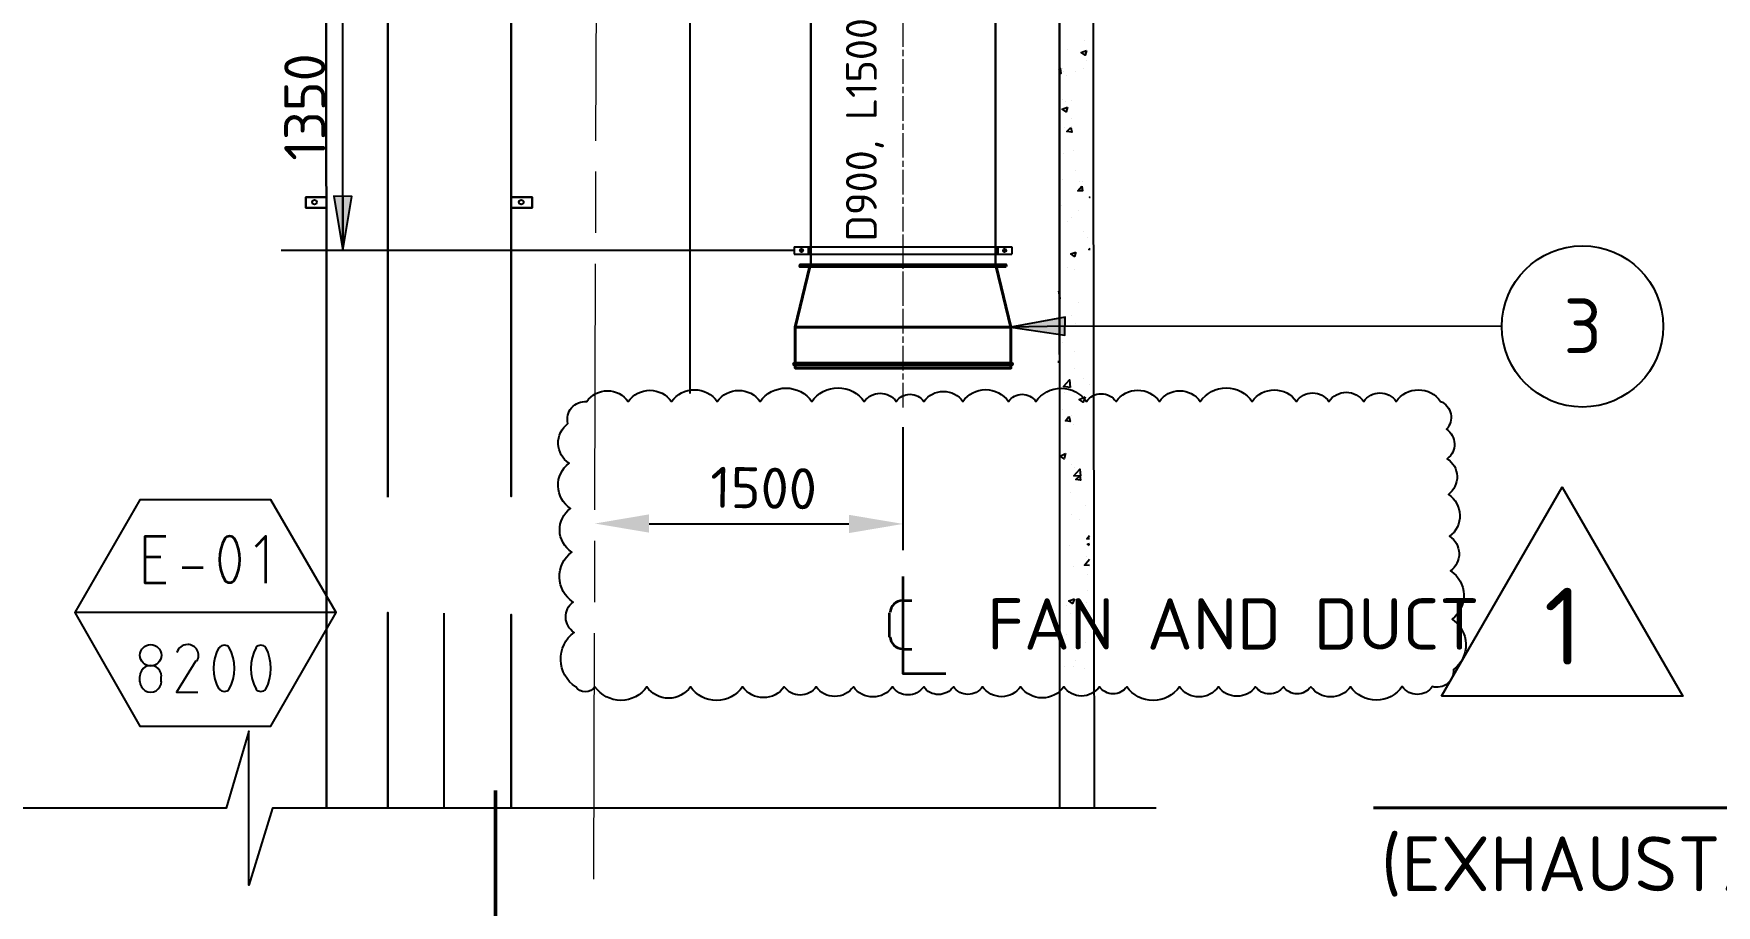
# Model space of a CAD drawing. Header units: inches. Extents: x 0 to 63075, y 0 to 44550.
# Drawn here: x 8449 to 16648, y 19171 to 23420 of the extents above; entities that cross this region are included whole.
import ezdxf

# ---------------------------------------------------------------- set-up
doc = ezdxf.new("R2010")
doc.units = ezdxf.units.IN
doc.header["$MEASUREMENT"] = 0
doc.linetypes.add('ACAD_ISO08W100', pattern=[36, 24, -3, 6, -3])
for name, color, linetype in [('PDF2_Geometry', 7, 'Continuous'), ('PDF5_DIM', 7, 'Continuous'), ('PDF_AXES', 7, 'Continuous'), ('PDF_Symbol (Howden)', 7, 'Continuous'), ('PDF_Text', 7, 'Continuous')]:
    doc.layers.add(name, color=color, linetype=linetype)
doc.styles.add('PDF ISOCPEUR', font='isocpeur.ttf')

# ---------------------------------------------------------------- blocks, each defined once
blk = doc.blocks.new('1693 Drift')
at = {"linetype": 'ACAD_ISO08W100', "lineweight": 0, "ltscale": 50}
blk.add_lwpolyline([(-181362.7, -30251.1), (-181299.2, -6896.2)], dxfattribs=at)
at = {"layer": 'PDF2_Geometry', "color": 253, "lineweight": 25, "true_color": 0x999999}
for points in [[(-179096.8, -8278.6), (-179096.8, -11053), (-177094.7, -13055.1), (-159078.8, -13055.1), (-159078.8, -19061.5), (-177094.7, -19061.5), (-179096.8, -21063.6), (-179093.7, -29904.7)], [(-179093.7, -11053), (-179093.7, -8281.8), (-179093.7, -11053), (-177091.5, -13055.1), (-159078.8, -13055.1), (-159078.8, -19061.5), (-177091.5, -19061.5), (-179093.7, -21060.4), (-179093.7, -29901.6)], [(-178896.6, -8278.6), (-178947.5, -10992.6), (-177034.3, -12905.8), (-158929.4, -12905.8), (-158929.4, -19210.9), (-177034.3, -19210.9), (-178937.9, -21114.5), (-178925.2, -29904.7)], [(-180895.6, -18162.1), (-180895.6, -27883.5)], [(-179055.5, -26205.6), (-179055.5, -26205.6)], [(-178972.9, -26161.1), (-178972.9, -26161.1)], [(-179096.8, -26307.3), (-179090.5, -26297.7), (-179087.3, -26323.2), (-179096.8, -26323.2)], [(-179081, -26300.9), (-179081, -26300.9)], [(-179074.6, -26313.6), (-179074.6, -26313.6)], [(-179017.4, -26313.6), (-179017.4, -26313.6)], [(-178979.3, -26300.9), (-178979.3, -26300.9)], [(-178960.2, -26259.6), (-178960.2, -26259.6)], [(-179061.9, -26332.7), (-179061.9, -26332.7)], [(-179081, -26450.3), (-179081, -26450.3)], [(-179065.1, -26459.8), (-179065.1, -26459.8)], [(-179033.3, -26453.5), (-179033.3, -26453.5)], [(-179033.3, -26542.4), (-179033.3, -26542.4)], [(-179071.4, -26586.9), (-179071.4, -26586.9)], [(-179036.5, -26583.8), (-179036.5, -26583.8)], [(-179074.6, -26714.1), (-179074.6, -26714.1)], [(-179026.9, -26698.2), (-179026.9, -26698.2)], [(-179017.4, -26796.7), (-179017.4, -26796.7)], [(-179081, -26841.2), (-179081, -26841.2)], [(-178995.1, -26850.7), (-178995.1, -26850.7)], [(-178982.4, -26850.7), (-178982.4, -26850.7)], [(-182767.4, -26927), (-182767.4, -26977.8), (-182767.4, -26927)], [(-179084.1, -26968.3), (-179084.1, -26968.3)], [(-178944.3, -26930.2), (-178947.5, -26927), (-178944.3, -26927)], [(-182665.7, -26977.8), (-182767.4, -26977.8), (-182665.7, -26977.8)], [(-179096.8, -27003.2), (-179096.8, -27003.2)], [(-179055.5, -27044.6), (-179055.5, -27044.6)], [(-179033.3, -27025.5), (-179033.3, -27025.5)], [(-179001.5, -26990.5), (-179001.5, -26990.5)], [(-179090.5, -27092.2), (-179090.5, -27092.2)], [(-178976.1, -27095.4), (-178976.1, -27095.4)], [(-178957, -27120.8), (-178957, -27120.8)], [(-179093.7, -27219.4), (-179093.7, -27219.4)], [(-178944.3, -27181.2), (-178950.7, -27181.2), (-178944.3, -27174.9)], [(-179055.5, -27270.2), (-179055.5, -27270.2)], [(-179020.6, -27279.7), (-179020.6, -27279.7)], [(-179096.8, -27384.6), (-179096.8, -27384.6)], [(-179096.8, -27419.6), (-179090.5, -27419.6), (-179096.8, -27384.6)], [(-179001.5, -27441.8), (-179001.5, -27441.8)], [(-179036.5, -27505.4), (-179036.5, -27505.4)], [(-179017.4, -27540.3), (-179017.4, -27540.3)], [(-179077.8, -27635.7), (-179077.8, -27635.7)], [(-179020.6, -27677), (-179020.6, -27677)], [(-179096.8, -27734.2), (-179096.8, -27724.6)], [(-179096.8, -27734.2), (-179096.8, -27734.2)], [(-179020.6, -27762.8), (-179020.6, -27762.8)], [(-178976.1, -27810.5), (-178976.1, -27810.5)], [(-178947.5, -27839.1), (-178947.5, -27839.1)], [(-179077.8, -27959.8), (-179077.8, -27959.8)], [(-179071.4, -27880.4), (-179071.4, -27880.4)], [(-179036.5, -27988.4), (-179036.5, -27988.4)], [(-179023.7, -28032.9), (-179023.7, -28032.9)], [(-179036.5, -28229.9), (-179036.5, -28229.9)], [(-179020.6, -28245.8), (-179020.6, -28245.8)], [(-179017.4, -28280.8), (-179017.4, -28280.8)], [(-179042.8, -28366.6), (-179042.8, -28366.6)], [(-178969.7, -28430.2), (-178969.7, -28430.2)], [(-179036.5, -28471.5), (-179036.5, -28471.5)], [(-178998.3, -28496.9), (-178998.3, -28496.9)], [(-178947.5, -28592.2), (-178960.2, -28592.2), (-178947.5, -28576.3)], [(-178947.5, -28624), (-178957, -28617.7), (-178947.5, -28614.5)], [(-178950.7, -28589.1), (-178950.7, -28589.1)], [(-179046, -28624), (-179046, -28624)], [(-178947.5, -28722.5), (-178972.9, -28719.4), (-178947.5, -28690.8)], [(-178963.4, -28678), (-178963.4, -28678)], [(-179023.7, -28728.9), (-179023.7, -28728.9)], [(-178957, -28767), (-178957, -28767)], [(-178953.8, -28716.2), (-178953.8, -28716.2)], [(-178957, -28843.3), (-178957, -28843.3)], [(-179058.7, -28916.4), (-179058.7, -28916.4)], [(-178963.4, -28903.7), (-178963.4, -28903.7)], [(-182093.7, -28954.5), (-182093.7, -29901.6)], [(-179039.6, -28954.5), (-179039.6, -28954.5)], [(-178992, -29021.3), (-178992, -29021.3)], [(-178963.4, -28970.4), (-178963.4, -28970.4)], [(-179061.9, -29056.2), (-179061.9, -29056.2)], [(-178966.5, -29097.5), (-178966.5, -29097.5)], [(-179017.4, -29186.5), (-179017.4, -29186.5)], [(-179068.2, -29215.1), (-179068.2, -29215.1)], [(-179023.7, -29211.9), (-179023.7, -29211.9)], [(-178972.9, -29224.7), (-178972.9, -29224.7)]]:
    blk.add_lwpolyline(points, dxfattribs=at)
at = {"layer": 'PDF2_Geometry', "color": 252, "lineweight": 25, "true_color": 0x939598}
blk.add_lwpolyline([(-181766.3, -17046.7), (-181766.3, -17034), (-181766.3, -17046.7), (-181766.3, -17784), (-182668.9, -17784), (-182668.9, -17787.1), (-181766.3, -17787.1), (-181766.3, -28385.7), (-181766.3, -17787.1)], dxfattribs=at)
at = {"layer": 'PDF2_Geometry', "color": 253, "lineweight": 25, "true_color": 0x999999}
for points in [[(-182367, -28388.8), (-182367, -17046.7)], [(-182665.7, -29901.6), (-182668.9, -17787.1)], [(-181766.3, -28385.7), (-181766.3, -26977.8), (-181766.3, -26927), (-181766.3, -23974.6), (-181766.3, -26927), (-181766.3, -26977.8)], [(-178963.4, -26211.9), (-178969.7, -26234.2), (-178988.8, -26221.5)], [(-179055.5, -26488.4), (-179061.9, -26510.7), (-179081, -26498)], [(-179039.6, -26586.9), (-179033.3, -26609.2), (-179058.7, -26606)], [(-178985.6, -26873), (-178982.4, -26895.2), (-179004.7, -26895.2)], [(-182665.7, -26927), (-182767.4, -26927)], [(-181664.6, -26977.8), (-181766.3, -26977.8), (-181664.6, -26977.8), (-181664.6, -26927)], [(-181664.6, -26927), (-181766.3, -26927)], [(-179014.2, -27193.9), (-179020.6, -27216.2), (-179039.6, -27203.5)], [(-179042.8, -27854.9), (-179074.6, -27848.6), (-179046, -27816.8)], [(-178969.7, -27899.4), (-178979.3, -27924.9), (-178998.3, -27912.1)], [(-179049.2, -27994.8), (-179042.8, -28020.2), (-179065.1, -28017)], [(-179065.1, -28175.9), (-179071.4, -28201.3), (-179090.5, -28188.6)], [(-178992, -28287.1), (-179023.7, -28284), (-178995.1, -28252.2)], [(-178995.1, -28284), (-178992, -28306.2), (-179014.2, -28303)], [(-179020.6, -28884.6), (-179030.1, -28906.9), (-179049.2, -28894.1)], [(-182367, -29901.6), (-182367, -28951.3)], [(-181766.3, -29901.6), (-181766.3, -28960.9)], [(-181766.3, -29901.6), (-181766.3, -28960.9)]]:
    blk.add_lwpolyline(points, close=True, dxfattribs=at)
at = {"layer": 'PDF2_Geometry', "lineweight": 25}
blk.add_lwpolyline([(-178623.3, -29904.7), (-182929.5, -29904.7), (-183043.9, -30279.7), (-183043.9, -29529.7), (-183155.1, -29904.7), (-185529.1, -29904.7)], dxfattribs=at)
at = {"layer": 'PDF2_Geometry', "color": 253, "lineweight": 25, "true_color": 0x999999}
for centre in [(-182724.5, -26950.8), (-182724.5, -26950.8), (-181717.1, -26950.8), (-181717.1, -26950.8)]:
    blk.add_circle(centre, 11.1, dxfattribs=at)
blk = doc.blocks.new('FAN_DUCT_1500')
at = {"lineweight": 30}
for p, q in [((35413.6, -18994.6), (35413.6, -18094.6)), ((35413.6, -18094.6), (36901.6, -18094.6)), ((36901.6, -18094.6), (36901.6, -18994.6)), ((35413.6, -18994.6), (36901.6, -18994.6))]:
    blk.add_line(p, q, dxfattribs=at)
at = {"linetype": 'ACAD_ISO08W100', "lineweight": 0, "ltscale": 5}
blk.add_lwpolyline([(37101.6, -18544.6), (35213.6, -18544.6)], dxfattribs=at)
at = {"layer": 'PDF_AXES', "lineweight": 30}
for points in [[(35413.6, -18041.6), (35407.6, -18041.6), (35407.6, -19047.6), (35413.6, -19047.6)], [(36907.6, -18041.6), (36901.6, -18041.6), (36901.6, -19047.6), (36907.6, -19047.6)]]:
    blk.add_lwpolyline(points, close=True, dxfattribs=at)
at = {"layer": 'PDF_Text', "insert": (36790.7, -18730.3), "char_height": 150, "attachment_point": 4, "rotation": 180, "style": 'PDF ISOCPEUR'}
blk.add_mtext('D900, L1500', dxfattribs=at)
blk = doc.blocks.new('FAN_DUCT_OUTLET')
at = {"linetype": 'ACAD_ISO08W100', "lineweight": 0, "ltscale": 5}
blk.add_lwpolyline([(27270.1, -18544.6), (26423.3, -18544.6)], dxfattribs=at)
at = {"layer": 'PDF_AXES', "lineweight": 40}
for points in [[(27055, -18019.1), (26878.6, -18019.1), (26584, -18090.3)], [(26878.6, -18019.1), (26878.6, -19070.1)], [(27063, -18019.1), (27079, -18019.1), (27079, -19070.1), (27063, -19070.1)], [(27055, -19070.1), (26878.6, -19070.1), (26584, -18998.9)]]:
    blk.add_lwpolyline(points, dxfattribs=at)
blk.add_lwpolyline([(27055, -18015.1), (27055, -19074.1, 1.000035), (27063, -19074.1), (27063, -18015.1, 0.999995)], format="xyb", close=True, dxfattribs=at)
blk.add_lwpolyline([(26584, -18041.7), (26584, -19047.5), (26579, -19047.5), (26579, -18041.7)], close=True, dxfattribs=at)

msp = doc.modelspace()

# ---------------------------------------------------------------- linework, layer by layer
for p, q in [((9955.3, 22362.6), (9955.3, 24592.2)), ((12155.3, 22362.6), (9655.3, 22362.6)), ((12155.3, 22380.1), (12155.3, 22345.1)), ((12155.3, 22380.1), (13215.3, 22380.1)), ((12155.3, 22345.1), (13215.3, 22345.1)), ((12223.3, 22380.1), (12223.3, 22345.1)), ((12225.3, 22380.1), (12225.3, 22345.1)), ((13145.2, 22380.1), (13145.2, 22345.1)), ((13147.2, 22380.1), (13147.2, 22345.1)), ((13215.3, 22380.1), (13215.3, 22345.1))]:
    msp.add_line(p, q)
at = {"linetype": 'ACAD_ISO08W100', "lineweight": 0, "ltscale": 5}
for points in [[(12179.4, 22362.6), (12190.3, 22362.6), (12201.1, 22362.6)], [(12190.3, 22351.8), (12190.3, 22362.6), (12190.3, 22373.4)], [(13169.4, 22362.6), (13180.3, 22362.6), (13191.1, 22362.6)], [(13180.3, 22351.8), (13180.3, 22362.6), (13180.3, 22373.4)]]:
    msp.add_lwpolyline(points, dxfattribs=at)
msp.add_lwpolyline([(11089.9, 20235.6, -0.520567), (11082.1, 20501.2, -0.520567), (11077.7, 20649.1, -0.520567), (11070.6, 20892.4, -0.520567), (11064.3, 21105.8, -0.520567), (11057.9, 21325.4, -0.520567), (11052.2, 21518.7, -0.520567), (11143.7, 21626.1, -0.520567), (11345.9, 21626.2, -0.520567), (11557.1, 21626.2, -0.520567), (11779.4, 21626.3, -0.520567), (11988.7, 21626.4, -0.520567), (12240.5, 21626.4, -0.520567), (12496.3, 21626.5, -0.520567), (12651.7, 21626.5, -0.520567), (12786.8, 21626.6, -0.520567), (12976.6, 21626.6, -0.520567), (13198.7, 21626.7, -0.520567), (13332.7, 21626.7, -0.520567), (13578.9, 21626.8, -0.520567), (13723, 21626.8, -0.520567), (13934.2, 21626.9, -0.520567), (14133.4, 21626.9, -0.520567), (14386.5, 21627, -0.520567), (14601.7, 21627, -0.520567), (14760.1, 21627.1, -0.520567), (14930, 21627.1, -0.520567), (15088.4, 21627.2, -0.520567), (15304.8, 21627.2, -0.520567), (15333.1, 21491, -0.520567), (15337.3, 21347.9, -0.520567), (15342.4, 21174, -0.520567), (15348.4, 20969.5, -0.520567), (15353.3, 20801, -0.520567), (15360.2, 20565.9, -0.520567), (15367.4, 20319.8, -0.520567), (15264.5, 20236.7, -0.520567), (15118.1, 20236.7, -0.520567), (14865.7, 20236.6, -0.520567), (14672.5, 20236.5, -0.520567), (14538.5, 20236.5, -0.520567), (14402.3, 20236.5, -0.520567), (14222.3, 20236.4, -0.520567), (14032, 20236.4, -0.520567), (13775.5, 20236.3, -0.520567), (13641.9, 20236.3, -0.520567), (13468.2, 20236.2, -0.520567), (13258.1, 20236.2, -0.520567), (13072.6, 20236.1, -0.520567), (12930.2, 20236.1, -0.520567), (12785.7, 20236, -0.520567), (12633.5, 20236, -0.520567), (12443, 20236, -0.520567), (12261.7, 20235.9, -0.520567), (12106.2, 20235.9, -0.520567), (11903.4, 20235.8, -0.520567), (11649.2, 20235.7, -0.520567), (11436.5, 20235.7, -0.520567), (11183.8, 20235.6, -0.520567)], format="xyb", close=True)
msp.add_lwpolyline([(15309.4, 20191.1), (15896.9, 21208.7), (16485.4, 20191.1), (15309.4, 20191.1)])
for centre in [(12190.3, 22362.6), (13180.3, 22362.6)]:
    msp.add_circle(centre, 8)
at = {"layer": 'PDF2_Geometry', "lineweight": 25}
for points in [[(9922.8, 20597.6), (9605, 21147.4), (8966.3, 21147.4), (8648.5, 20597.6), (8966.3, 20044.6), (9605, 20044.6), (9922.8, 20597.6), (8648.5, 20597.6)], [(9239.6, 20362.4), (9144.2, 20209.9), (9249.1, 20209.9)], [(8966.3, 20260.7), (8966.3, 20286.2)], [(9068, 20286.2), (9068, 20260.7)]]:
    msp.add_lwpolyline(points, dxfattribs=at)
at = {"layer": 'PDF2_Geometry', "lineweight": 35}
for points in [[(9093.4, 20740.6), (8991.7, 20740.6), (8991.7, 20969.4), (9093.4, 20969.4)], [(9579.6, 20740.6), (9579.6, 20969.4), (9528.8, 20918.6)], [(9068, 20867.7), (8991.7, 20867.7)], [(9172.8, 20816.9), (9274.5, 20816.9)], [(12683.5, 20773.7), (12683.5, 20300.2), (12893.2, 20300.2)], [(12619.9, 20478.2), (12619.9, 20595.8)], [(12680.3, 20656.2), (12727.9, 20656.2)], [(12727.9, 20417.8), (12680.3, 20417.8)]]:
    msp.add_lwpolyline(points, dxfattribs=at)
at = {"layer": 'PDF2_Geometry', "lineweight": 50}
msp.add_lwpolyline([(10699.3, 18976.8), (10699.3, 19730)], dxfattribs=at)
at = {"layer": 'PDF2_Geometry', "lineweight": 25}
msp.add_circle((9018.7, 20389.5), 52.4, dxfattribs=at)
at = {"layer": 'PDF2_Geometry', "lineweight": 35}
for centre, radius, start, end in [((9568.5, 20856.6), 214.5, 151.71584, 208.28416), ((9403.2, 20939.2), 30.2, 36.51005, 143.48995), ((9238, 20856.6), 214.5, 331.71584, 28.28416), ((9403.2, 20774), 30.2, 216.51005, 323.48995), ((12681.9, 20597.4), 58.8, 89.99999, 180.00001), ((12681.9, 20479.8), 58.8, 179.99999, 270.00001)]:
    msp.add_arc(centre, radius, start, end, dxfattribs=at)
at = {"layer": 'PDF2_Geometry', "lineweight": 25}
for centre, radius, start, end in [((9196.7, 20389.5), 52.4, 89.46323, 164.27853), ((9199.8, 20389.5), 52.4, 328.00752, 90.26207), ((9539.9, 20325.9), 214.5, 151.71584, 208.28416), ((9377.8, 20408.5), 30.2, 36.51005, 143.48995), ((9212.6, 20325.9), 214.5, 331.71584, 28.28416), ((9721, 20325.9), 214.5, 151.71584, 208.28416), ((9555.8, 20408.5), 30.2, 36.51005, 143.48995), ((9390.5, 20325.9), 214.5, 331.71584, 28.28416), ((9018.7, 20287.8), 52.4, 359.99959, 180.00041), ((9018.7, 20262.3), 52.4, 179.99959, 0.00041), ((9377.8, 20243.3), 30.2, 216.51005, 323.48995), ((9555.8, 20243.3), 30.2, 216.51005, 323.48995)]:
    msp.add_arc(centre, radius, start, end, dxfattribs=at)
at = {"layer": 'PDF5_DIM', "lineweight": 25}
for points in [[(12685.2, 20901.4), (12685.2, 21501.4)], [(11447.2, 21029.8), (12421.7, 21029.8)]]:
    msp.add_lwpolyline(points, dxfattribs=at)
at = {"layer": 'PDF5_DIM', "transparency": 33554559}
for points in [[(11447.2, 21076.3), (11447.2, 20987.4), (11183.7, 21031.8)], [(12421.7, 21074.2), (12421.7, 20985.3), (12685.2, 21029.8)]]:
    msp.add_solid(points, dxfattribs=at)
at = {"layer": 'PDF_Symbol (Howden)', "lineweight": 25}
for points in [[(9955.3, 22626.5), (9955.3, 22626.5), (9955.3, 22362.6), (9999.2, 22626.1), (9911.4, 22627), (9955.3, 22362.6)], [(15603.3, 21992.6), (13474.7, 21993.4), (13210.8, 21989.5), (13474.3, 21949.5), (13475.2, 22037.3), (13210.8, 21989.5)]]:
    msp.add_lwpolyline(points, dxfattribs=at)
at = {"layer": 'PDF_Symbol (Howden)', "lineweight": 40}
msp.add_lwpolyline([(14977.3, 19646.7), (23267.4, 19646.7)], dxfattribs=at)
at = {"layer": 'PDF_Symbol (Howden)', "lineweight": 25}
msp.add_circle((15996.2, 21992.5), 392.9, dxfattribs=at)
at = {"layer": 'PDF_Symbol (Howden)', "lineweight": 25, "transparency": 33554559}
for points in [[(9911.4, 22627), (9911.4, 22627), (9999.2, 22626.1), (9955.3, 22362.6)], [(13475.2, 22037.3), (13475.2, 22037.3), (13474.3, 21949.5), (13210.8, 21989.5)]]:
    msp.add_solid(points, dxfattribs=at)

# ---------------------------------------------------------------- block references
msp.add_blockref('1693 Drift', (192541.7, 49549))
at = {"rotation": 270}
for name, p in [('FAN_DUCT_1500', (31229.9, 59196.7)), ('FAN_DUCT_OUTLET', (31229.9, 48868.1))]:
    msp.add_blockref(name, p, dxfattribs=at)

# ---------------------------------------------------------------- texts
at = {"layer": 'PDF_Text', "char_height": 200, "attachment_point": 7, "style": 'PDF ISOCPEUR'}
for s, insert, rotation in [('1350', (9869.8, 22800.3), 90), ('1500', (11743.8, 21109.4), 359)]:
    msp.add_mtext(s, dxfattribs=dict(at, insert=insert, rotation=rotation))
at = {"layer": 'PDF_Text', "attachment_point": 7, "style": 'PDF ISOCPEUR'}
for s, insert, char_height in [('3', (15903.3, 21861.6), 267), ('FAN AND DUCT', (13094.5, 20416.7), 250), ('(EXHAUST/EXTRACTION SYSTEM)', (15013.8, 19213.4), 267.023)]:
    msp.add_mtext(s, dxfattribs=dict(at, insert=insert, char_height=char_height))
at = {"layer": 'PDF_Text', "lineweight": 30, "insert": (15807.8, 20343.6), "char_height": 375.1, "attachment_point": 7, "style": 'PDF ISOCPEUR'}
msp.add_mtext('1', dxfattribs=at)

doc.saveas('drawing.dxf')
